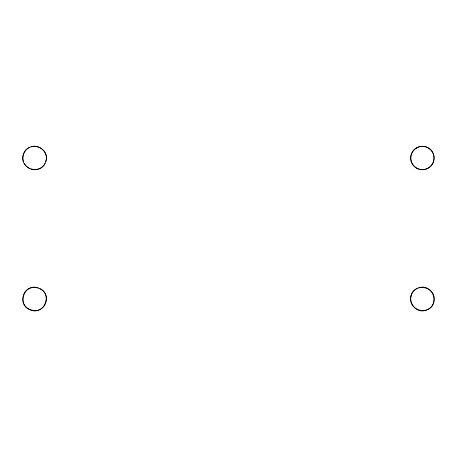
<?xml version="1.0" encoding="UTF-8"?>
<svg xmlns="http://www.w3.org/2000/svg" width="457" height="457" viewBox="0 0 457 457"><rect width="100%" height="100%" fill="white"/><g stroke="black" fill="none" stroke-linecap="round" stroke-linejoin="round"><path stroke-width="0.69" d="M45.78 161.624C49.013 152.981 39.61 143.578 30.967 146.817M45.072 163.326C42.587 168.365 36.292 170.969 30.967 169.17M416.595 147.942L414.191 149.782A11.608 11.608 0 0 0 418.812 169.027A11.608 11.608 0 0 0 433.864 156.174A11.608 11.608 0 0 0 415.579 148.599M29.265 147.52C24.227 150.01 21.622 156.3 23.427 161.624M417.064 288.538C403.314 295.251 414.225 316.661 427.735 309.48C440.514 303.751 431.854 282.849 418.766 287.83M38.234 287.83C23.764 282.854 16.338 305.71 30.967 310.183C44.055 315.17 52.715 294.262 39.936 288.538M29.265 168.462L26.295 166.302L24.13 163.326M23.25 154.952C19.148 169.65 42.153 175.808 45.951 161.035C50.053 146.337 27.049 140.173 23.25 154.952M23.25 295.965C19.148 310.663 42.153 316.827 45.951 302.048C50.053 287.35 27.049 281.192 23.25 295.965M411.049 295.965C406.947 310.663 429.951 316.827 433.75 302.048C437.852 287.35 414.847 281.192 411.049 295.965M416.521 168.17A11.751 11.751 0 0 0 434.15 157.991A11.751 11.751 0 0 0 416.521 147.817A11.751 11.751 0 0 0 416.521 168.17"/></g></svg>
